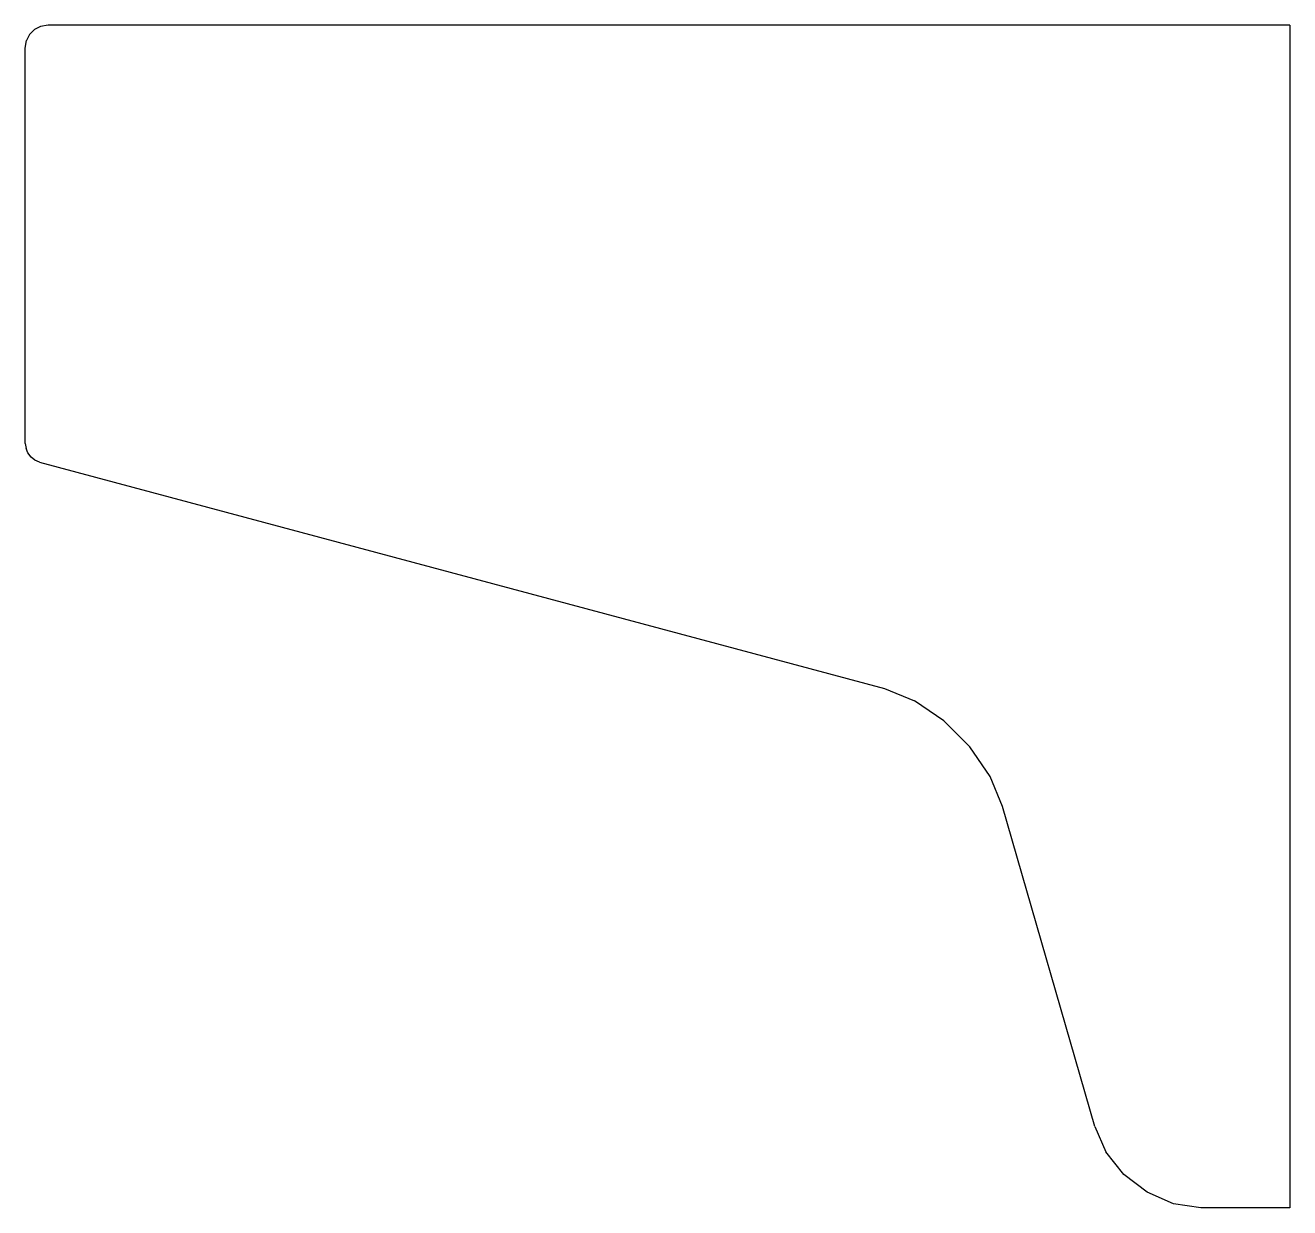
# Model space of a CAD drawing. Extents: x -263 to 184, y -76 to 342.
import ezdxf

# ---------------------------------------------------------------- set-up
doc = ezdxf.new("R2010")
doc.units = 0

msp = doc.modelspace()

# ---------------------------------------------------------------- linework, layer by layer
for p, q in [((-260.06, 340.48, -119), (-261.76, 338.78, -119)), ((-257.92, 341.57, -119), (-260.06, 340.48, -119)), ((-255.23, 342, -119), (-257.92, 341.57, -119)), ((184, 342, -119), (-255.23, 342, -119)), ((184, 342, -119), (184, -76.29, -119)), ((-263.28, 333.95, -119), (-262.85, 336.64, -119)), ((-261.76, 338.78, -119), (-262.85, 336.64, -119)), ((-263.28, 194.04, -119), (-263.28, 333.95, -119)), ((-263.28, 194.04, -119), (-263.02, 192.28, -119)), ((-262.33, 190.7, -119), (-263.02, 192.28, -119)), ((-261.23, 189.26, -119), (-262.33, 190.7, -119)), ((-259.88, 188.19, -119), (-261.23, 189.26, -119)), ((-258.25, 187.48, -119), (-259.88, 188.19, -119)), ((-258.25, 187.48, -119), (40.65, 107.39, -119)), ((40.65, 107.39, -119), (51.24, 103.06, -119)), ((61.7, 95.91, -119), (51.24, 103.06, -119)), ((70.9, 86.71, -119), (61.7, 95.91, -119)), ((78.05, 76.25, -119), (70.9, 86.71, -119)), ((82.37, 65.7, -119), (78.05, 76.25, -119)), ((115.09, -47.61, -119), (82.37, 65.7, -119)), ((115.09, -47.61, -119), (118.97, -56.57, -119)), ((125.3, -64.5, -119), (118.97, -56.57, -119)), ((133.57, -70.83, -119), (125.3, -64.5, -119)), ((142.88, -74.87, -119), (133.57, -70.83, -119)), ((152.51, -76.29, -119), (142.88, -74.87, -119)), ((184, -76.29, -119), (152.51, -76.29, -119))]:
    msp.add_line(p, q)

doc.saveas('drawing.dxf')
